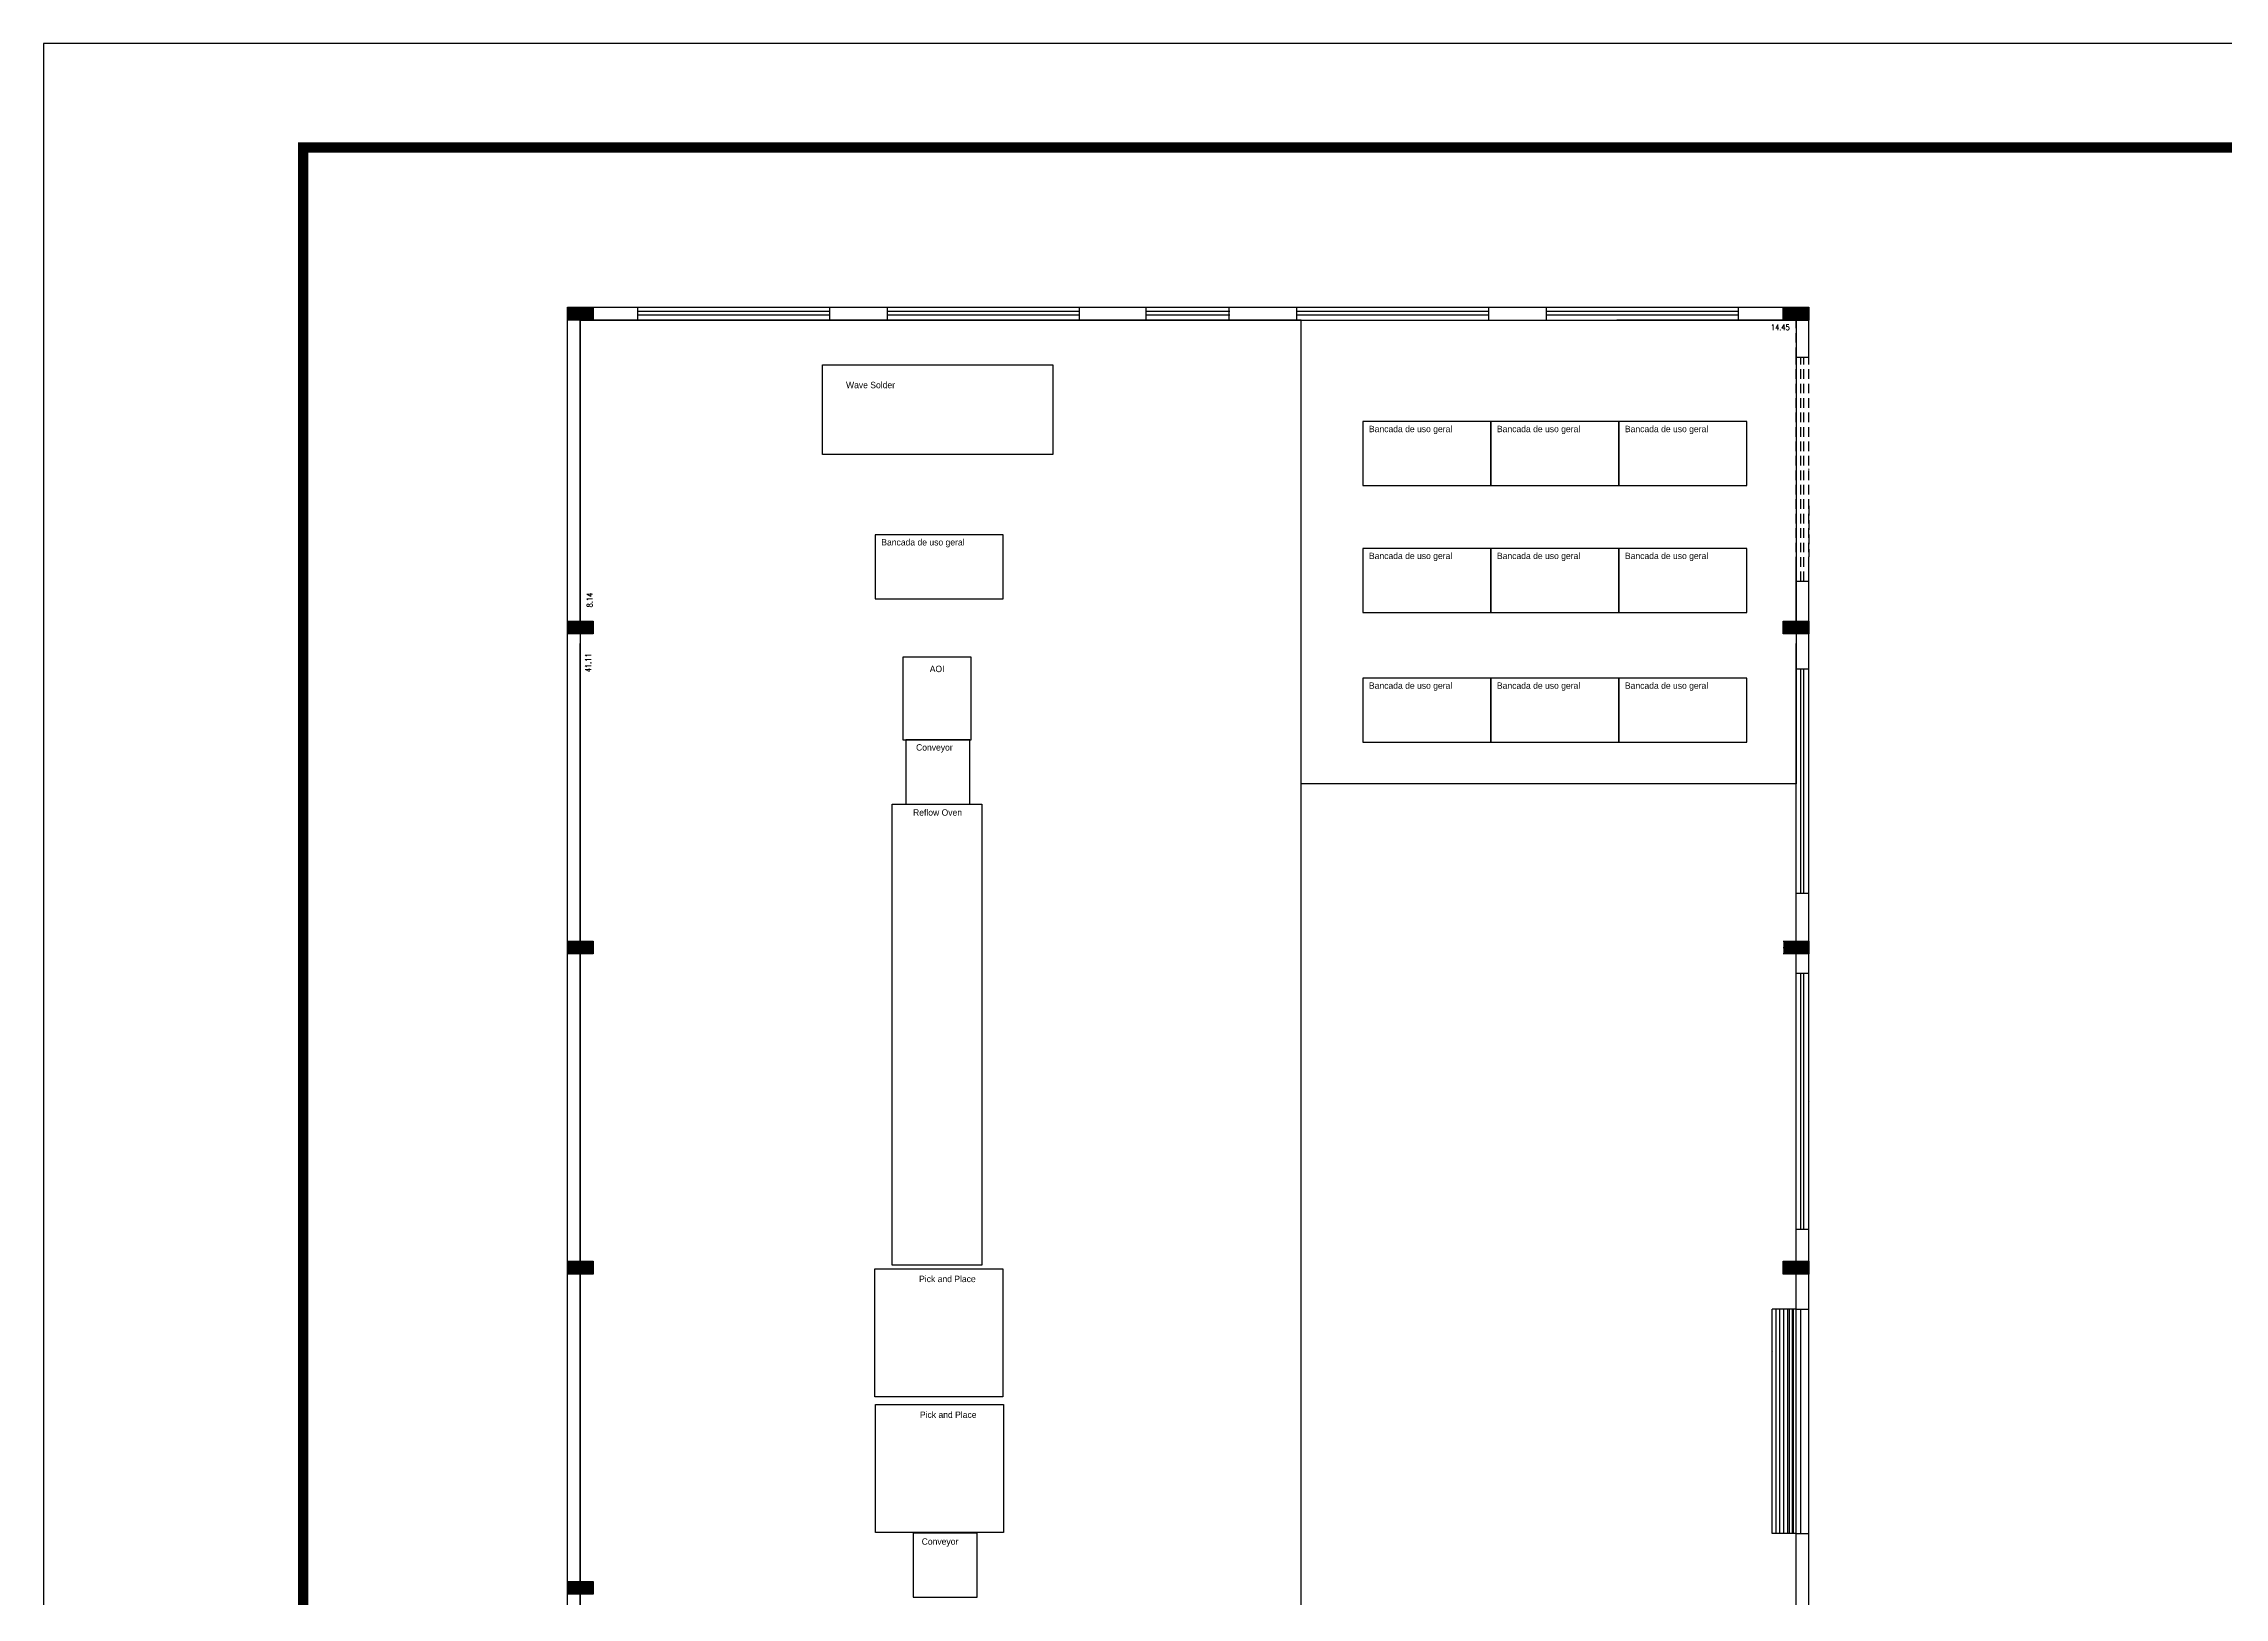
# Model space of a CAD drawing. Extents: x -4780 to 4154, y -1673 to 3208.
# Drawn here: x 852.8 to 909.4, y -594.3 to -554 of the extents above; entities that cross this region are included whole.
import ezdxf

# ---------------------------------------------------------------- set-up
doc = ezdxf.new("R2010")
doc.units = 0
doc.header["$MEASUREMENT"] = 0
doc.header["$PDMODE"] = 34
doc.linetypes.add('HIDDEN', pattern=[0.375, 0.25, -0.125])
for name, color, linetype in [('ARQ-FOLHA', 7, 'Continuous'), ('COTAS', 5, 'Continuous'), ('FUND-ESTACA20T', 30, 'Continuous'), ('MAQUINAS', 7, 'Continuous'), ('PENA01', 1, 'Continuous'), ('PENA02', 2, 'Continuous'), ('pena06', 4, 'Continuous'), ('VERMELHA', 10, 'Continuous')]:
    doc.layers.add(name, color=color, linetype=linetype)
doc.styles.add('CALIXTO', font='txt')
doc.styles.add('ROMANS', font='romand.shx', dxfattribs={"width": 0.8})
doc.dimstyles.new('INTERNA', dxfattribs={"dimscale": 0, "dimtxt": 0.15, "dimasz": 0.1, "dimexe": 0.1, "dimexo": 0.16, "dimgap": 0.09, "dimtad": 1, "dimzin": 4, "dimdsep": 46, "dimtxsty": 'ROMANS', "dimblk1": 'OBLIQUE', "dimblk2": 'OBLIQUE', "dimsah": 1, "dimcen": 0.09, "dimse1": 1, "dimse2": 1, "dimsd1": 1, "dimsd2": 1, "dimclrd": 4, "dimclre": 4, "dimadec": 0, "dimazin": 0, "dimtfac": 0.666667, "dimtofl": 0, "dimtmove": 2, "dimatfit": 3, "dimldrblk": 'OBLIQUE', "dimfxl": 1, "dimtolj": 1, "dimtzin": 0, "dimarcsym": 0})

# ---------------------------------------------------------------- blocks, each defined once
blk = doc.blocks.new('*D724')
at = {"layer": 'DEFPOINTS', "color": 0, "linetype": 'Continuous', "transparency": 16777216}
for p in [(866.686, -569.51), (866.891, -569.51), (866.686, -610.619)]:
    blk.add_point(p, dxfattribs=at)
at = {"layer": 'COTAS', "color": 0, "linetype": 'Continuous', "transparency": 16777216, "insert": (866.891, -570.013), "char_height": 0.15, "attachment_point": 5, "rotation": 90, "style": 'ROMANS'}
blk.add_mtext('\\A1;41.11', dxfattribs=at)
blk = doc.blocks.new('_OBLIQUE')
at = {"color": 0, "linetype": 'ByBlock'}
blk.add_line((-0.5, -0.5), (0.5, 0.5), dxfattribs=at)
blk = doc.blocks.new('*D726')
at = {"layer": 'DEFPOINTS', "color": 0, "linetype": 'Continuous', "transparency": 16777216}
for p in [(883.794, -561.122), (898.244, -561.122), (898.244, -561.311)]:
    blk.add_point(p, dxfattribs=at)
at = {"layer": 'COTAS', "color": 0, "linetype": 'Continuous', "transparency": 16777216, "insert": (897.836, -561.311), "char_height": 0.15, "attachment_point": 5, "style": 'ROMANS'}
blk.add_mtext('\\A1;14.45', dxfattribs=at)
blk = doc.blocks.new('*D727')
at = {"layer": 'DEFPOINTS', "color": 0, "linetype": 'Continuous', "transparency": 16777216}
for p in [(866.686, -561.122), (866.932, -561.122), (866.686, -569.261)]:
    blk.add_point(p, dxfattribs=at)
at = {"layer": 'COTAS', "color": 0, "linetype": 'Continuous', "transparency": 16777216, "insert": (866.932, -568.387), "char_height": 0.15, "attachment_point": 5, "rotation": 90, "style": 'ROMANS'}
blk.add_mtext('\\A1;8.14', dxfattribs=at)
blk = doc.blocks.new('FOLHA A3')
at = {"layer": 'ARQ-FOLHA'}
for p, q in [((420, 0), (0, 0)), ((0, 0), (0, -297))]:
    blk.add_line(p, q, dxfattribs=at)
at = {"layer": 'ARQ-FOLHA', "const_width": 1}
blk.add_lwpolyline([(410, -10), (25, -10), (25, -287), (410, -287), (410, -10)], dxfattribs=at)

msp = doc.modelspace()

# ---------------------------------------------------------------- hatches: boundary and pattern name
at = {"layer": 'FUND-ESTACA20T', "linetype": 'Continuous'}
h = msp.add_hatch(color=256, dxfattribs=at)
h.paths.add_polyline_path([(866.686, -560.79), (866.686, -560.956), (867.018, -560.956), (867.018, -560.79)])
h.paths.add_polyline_path([(866.686, -560.956), (866.686, -561.122), (867.018, -561.122), (867.018, -560.956)])
h.paths.add_polyline_path([(866.353, -560.956), (866.353, -561.122), (866.686, -561.122), (866.686, -560.956)])
h.paths.add_polyline_path([(866.353, -560.79), (866.353, -560.956), (866.686, -560.956), (866.686, -560.79)])
h = msp.add_hatch(color=256, dxfattribs=at)
h.paths.add_polyline_path([(898.244, -560.79), (898.244, -560.956), (898.577, -560.956), (898.577, -560.79)])
h.paths.add_polyline_path([(898.244, -560.956), (898.244, -561.122), (898.577, -561.122), (898.577, -560.956)])
h.paths.add_polyline_path([(897.912, -560.956), (897.912, -561.122), (898.244, -561.122), (898.244, -560.956)])
h.paths.add_polyline_path([(897.912, -560.79), (897.912, -560.956), (898.244, -560.956), (898.244, -560.79)])
h = msp.add_hatch(color=256, dxfattribs=at)
h.paths.add_polyline_path([(867.018, -568.929), (866.686, -568.929), (866.686, -569.095), (867.018, -569.095)])
h.paths.add_polyline_path([(867.018, -569.095), (866.686, -569.095), (866.686, -569.261), (867.018, -569.261)])
h.paths.add_polyline_path([(866.686, -569.095), (866.353, -569.095), (866.353, -569.261), (866.686, -569.261)])
h.paths.add_polyline_path([(866.686, -568.929), (866.353, -568.929), (866.353, -569.095), (866.686, -569.095)])
h = msp.add_hatch(color=256, dxfattribs=at)
h.paths.add_polyline_path([(898.244, -568.929), (898.244, -569.095), (898.577, -569.095), (898.577, -568.929)])
h.paths.add_polyline_path([(898.244, -569.095), (898.244, -569.261), (898.577, -569.261), (898.577, -569.095)])
h.paths.add_polyline_path([(897.912, -569.095), (897.912, -569.261), (898.244, -569.261), (898.244, -569.095)])
h.paths.add_polyline_path([(897.912, -568.929), (897.912, -569.095), (898.244, -569.095), (898.244, -568.929)])
h = msp.add_hatch(color=256, dxfattribs=at)
h.paths.add_polyline_path([(867.018, -577.233), (866.686, -577.233), (866.686, -577.4), (867.018, -577.4)])
h.paths.add_polyline_path([(867.018, -577.4), (866.686, -577.4), (866.686, -577.566), (867.018, -577.566)])
h.paths.add_polyline_path([(866.686, -577.4), (866.353, -577.4), (866.353, -577.566), (866.686, -577.566)])
h.paths.add_polyline_path([(866.686, -577.233), (866.353, -577.233), (866.353, -577.4), (866.686, -577.4)])
h = msp.add_hatch(color=256, dxfattribs=at)
h.paths.add_polyline_path([(898.577, -577.233), (898.244, -577.233), (898.244, -577.4), (898.577, -577.4)])
h.paths.add_polyline_path([(898.577, -577.4), (898.244, -577.4), (898.244, -577.566), (898.577, -577.566)])
h.paths.add_polyline_path([(898.244, -577.4), (897.912, -577.4), (897.912, -577.566), (898.244, -577.566)])
h.paths.add_polyline_path([(898.244, -577.233), (897.912, -577.233), (897.912, -577.4), (898.244, -577.4)])
h = msp.add_hatch(color=256, dxfattribs=at)
h.paths.add_polyline_path([(867.018, -585.538), (866.686, -585.538), (866.686, -585.704), (867.018, -585.704)])
h.paths.add_polyline_path([(867.018, -585.704), (866.686, -585.704), (866.686, -585.871), (867.018, -585.871)])
h.paths.add_polyline_path([(866.686, -585.704), (866.353, -585.704), (866.353, -585.871), (866.686, -585.871)])
h.paths.add_polyline_path([(866.686, -585.538), (866.353, -585.538), (866.353, -585.704), (866.686, -585.704)])
h = msp.add_hatch(color=256, dxfattribs=at)
h.paths.add_polyline_path([(898.244, -585.538), (898.244, -585.704), (898.577, -585.704), (898.577, -585.538)])
h.paths.add_polyline_path([(898.244, -585.704), (898.244, -585.871), (898.577, -585.871), (898.577, -585.704)])
h.paths.add_polyline_path([(897.912, -585.704), (897.912, -585.871), (898.244, -585.871), (898.244, -585.704)])
h.paths.add_polyline_path([(897.912, -585.538), (897.912, -585.704), (898.244, -585.704), (898.244, -585.538)])
h = msp.add_hatch(color=256, dxfattribs=at)
h.paths.add_polyline_path([(867.018, -593.843), (866.686, -593.843), (866.686, -594.009), (867.018, -594.009)])
h.paths.add_polyline_path([(867.018, -594.009), (866.686, -594.009), (866.686, -594.175), (867.018, -594.175)])
h.paths.add_polyline_path([(866.686, -594.009), (866.353, -594.009), (866.353, -594.175), (866.686, -594.175)])
h.paths.add_polyline_path([(866.686, -593.843), (866.353, -593.843), (866.353, -594.009), (866.686, -594.009)])
at = {"layer": 'VERMELHA'}
for points in [[(870.652, -560.79, 1), (870.689, -560.79, 1)], [(877.132, -560.79, 1), (877.168, -560.79, 1)], [(887.762, -560.79, 1), (887.799, -560.79, 1)], [(894.24, -560.79, 1), (894.276, -560.79, 1)], [(882.447, -561.122, -1), (882.483, -561.122, -1)], [(898.576, -562.971, 1), (898.576, -563.007, 1)], [(898.576, -564.972, 1), (898.576, -565.008, 1)], [(898.576, -573.063, 1), (898.576, -573.099, 1)], [(898.576, -581.368, 1), (898.576, -581.404, 1)], [(897.626, -587.87, 1), (897.626, -587.907, 1)]]:
    msp.add_hatch(color=256, dxfattribs=at).paths.add_polyline_path(points)

# ---------------------------------------------------------------- linework, layer by layer
at = {"layer": 'FUND-ESTACA20T', "linetype": 'Continuous'}
for p, q in [((866.353, -560.79), (867.018, -560.79)), ((866.353, -561.122), (866.353, -560.79)), ((866.353, -560.956), (867.018, -560.956)), ((866.686, -561.122), (866.686, -560.79)), ((867.018, -560.79), (867.018, -561.122)), ((897.912, -560.79), (898.577, -560.79)), ((897.912, -561.122), (897.912, -560.79)), ((897.912, -560.956), (898.577, -560.956)), ((898.244, -561.122), (898.244, -560.79)), ((898.577, -560.79), (898.577, -561.122)), ((867.018, -561.122), (866.353, -561.122)), ((898.577, -561.122), (897.912, -561.122)), ((866.353, -568.929), (867.018, -568.929)), ((866.353, -569.261), (866.353, -568.929)), ((866.353, -569.095), (867.018, -569.095)), ((867.018, -569.261), (866.353, -569.261)), ((866.686, -569.261), (866.686, -568.929)), ((867.018, -568.929), (867.018, -569.261)), ((897.912, -568.929), (898.577, -568.929)), ((897.912, -569.261), (897.912, -568.929)), ((897.912, -569.095), (898.577, -569.095)), ((898.577, -569.261), (897.912, -569.261)), ((898.244, -569.261), (898.244, -568.929)), ((898.577, -568.929), (898.577, -569.261)), ((866.353, -577.233), (867.018, -577.233)), ((866.353, -577.566), (866.353, -577.233)), ((866.686, -577.566), (866.686, -577.233)), ((867.018, -577.233), (867.018, -577.566)), ((897.912, -577.233), (898.577, -577.233)), ((898.244, -577.566), (898.244, -577.233)), ((898.577, -577.233), (898.577, -577.566)), ((898.577, -577.566), (898.577, -577.233)), ((866.353, -577.4), (867.018, -577.4)), ((867.018, -577.566), (866.353, -577.566)), ((897.912, -577.4), (898.577, -577.4)), ((898.577, -577.566), (897.912, -577.566)), ((866.353, -585.538), (867.018, -585.538)), ((866.353, -585.871), (866.353, -585.538)), ((866.353, -585.704), (867.018, -585.704)), ((866.686, -585.871), (866.686, -585.538)), ((867.018, -585.538), (867.018, -585.871)), ((897.912, -585.538), (898.577, -585.538)), ((897.912, -585.871), (897.912, -585.538)), ((897.912, -585.704), (898.577, -585.704)), ((898.244, -585.871), (898.244, -585.538)), ((898.577, -585.538), (898.577, -585.871)), ((867.018, -585.871), (866.353, -585.871)), ((898.577, -585.871), (897.912, -585.871)), ((866.353, -593.843), (867.018, -593.843)), ((866.353, -594.175), (866.353, -593.843)), ((866.353, -594.009), (867.018, -594.009)), ((867.018, -594.175), (866.353, -594.175)), ((866.686, -594.175), (866.686, -593.843)), ((867.018, -593.843), (867.018, -594.175))]:
    msp.add_line(p, q, dxfattribs=at)
at = {"layer": 'MAQUINAS'}
for points in [[(866.685, -598.861), (885.397, -598.861), (885.397, -561.122), (866.685, -561.122)], [(885.397, -561.122), (898.244, -561.122), (898.244, -573.151), (885.397, -573.151)], [(872.974, -564.609), (872.974, -562.283), (878.954, -562.283), (878.954, -564.609)], [(886.998, -565.413), (890.32, -565.413), (890.32, -563.752), (886.998, -563.752)], [(890.32, -565.413), (893.642, -565.413), (893.642, -563.752), (890.32, -563.752)], [(893.642, -565.413), (896.964, -565.413), (896.964, -563.752), (893.642, -563.752)], [(874.34, -568.352), (877.662, -568.352), (877.662, -566.691), (874.34, -566.691)], [(886.998, -568.705), (890.32, -568.705), (890.32, -567.044), (886.998, -567.044)], [(890.32, -568.705), (893.642, -568.705), (893.642, -567.044), (890.32, -567.044)], [(893.642, -568.705), (896.964, -568.705), (896.964, -567.044), (893.642, -567.044)], [(876.827, -572.02), (875.066, -572.02), (875.066, -569.861), (876.827, -569.861)], [(886.998, -572.072), (890.32, -572.072), (890.32, -570.411), (886.998, -570.411)], [(890.32, -572.072), (893.642, -572.072), (893.642, -570.411), (890.32, -570.411)], [(893.642, -572.072), (896.964, -572.072), (896.964, -570.411), (893.642, -570.411)], [(875.135, -573.677), (876.796, -573.677), (876.796, -572.016), (875.135, -572.016)], [(874.781, -585.644), (874.781, -573.685), (877.106, -573.685), (877.106, -585.644)], [(874.331, -585.732), (877.653, -585.732), (877.653, -589.054), (874.331, -589.054)], [(874.352, -589.255), (877.674, -589.255), (877.674, -592.577), (874.352, -592.577)], [(875.324, -594.251), (876.985, -594.251), (876.985, -592.59), (875.324, -592.59)]]:
    msp.add_lwpolyline(points, close=True, dxfattribs=at)
at = {"layer": 'PENA01'}
for p, q in [((868.181, -560.79), (873.164, -560.79)), ((874.658, -560.79), (876.818, -560.79)), ((874.658, -560.79), (879.641, -560.79)), ((881.385, -560.79), (883.545, -560.79)), ((885.289, -560.79), (890.272, -560.79)), ((891.767, -560.79), (893.926, -560.79)), ((891.767, -560.79), (896.749, -560.79)), ((868.181, -561.122), (873.164, -561.122)), ((874.658, -561.122), (879.641, -561.122)), ((881.385, -561.122), (883.545, -561.122)), ((885.289, -561.122), (890.272, -561.122)), ((891.767, -561.122), (896.749, -561.122)), ((898.244, -575.988), (898.244, -570.174)), ((898.577, -575.988), (898.577, -570.174)), ((898.244, -584.708), (898.244, -578.064)), ((898.577, -584.708), (898.577, -578.064)), ((897.626, -592.598), (897.626, -586.784)), ((898.244, -586.784), (897.626, -586.784)), ((897.731, -592.598), (897.731, -586.784)), ((897.82, -592.598), (897.82, -586.784)), ((897.925, -592.598), (897.925, -586.784)), ((898.029, -592.598), (898.029, -586.784)), ((898.074, -592.598), (898.074, -586.784)), ((898.149, -592.598), (898.149, -586.784)), ((898.179, -592.598), (898.179, -586.784)), ((898.244, -592.598), (898.244, -586.784)), ((898.577, -592.598), (898.577, -586.784)), ((898.244, -592.598), (897.626, -592.598))]:
    msp.add_line(p, q, dxfattribs=at)
at = {"layer": 'PENA01', "linetype": 'HIDDEN'}
for p, q in [((898.244, -567.897), (898.244, -562.083)), ((898.577, -567.897), (898.577, -562.083))]:
    msp.add_line(p, q, dxfattribs=at)
at = {"layer": 'PENA02'}
for p, q in [((868.181, -560.894), (873.164, -560.894)), ((874.658, -560.894), (879.641, -560.894)), ((881.385, -560.894), (883.545, -560.894)), ((885.289, -560.894), (890.272, -560.894)), ((891.767, -560.894), (896.749, -560.894)), ((868.181, -560.988), (873.164, -560.988)), ((874.658, -560.988), (876.818, -560.988)), ((874.658, -560.988), (879.641, -560.988)), ((881.385, -560.988), (883.545, -560.988)), ((885.289, -560.988), (890.272, -560.988)), ((891.767, -560.988), (893.926, -560.988)), ((891.767, -560.988), (896.749, -560.988)), ((866.353, -569.095), (866.686, -569.095)), ((898.244, -569.095), (898.577, -569.095)), ((898.366, -575.988), (898.366, -570.174)), ((898.449, -575.988), (898.449, -570.174)), ((898.366, -584.708), (898.366, -578.064)), ((898.449, -584.708), (898.449, -578.064)), ((866.353, -585.704), (866.686, -585.704)), ((898.244, -585.704), (898.577, -585.704)), ((898.366, -592.598), (898.366, -586.784)), ((866.353, -594.009), (866.686, -594.009))]:
    msp.add_line(p, q, dxfattribs=at)
at = {"layer": 'PENA02', "linetype": 'HIDDEN'}
for p, q in [((898.366, -567.897), (898.366, -562.083)), ((898.449, -567.897), (898.449, -562.083))]:
    msp.add_line(p, q, dxfattribs=at)
at = {"layer": 'pena06'}
for p, q in [((866.353, -610.619), (866.353, -560.79)), ((866.353, -560.79), (868.181, -560.79)), ((868.181, -561.122), (868.181, -560.79)), ((873.164, -561.122), (873.164, -560.79)), ((873.164, -560.79), (874.658, -560.79)), ((874.658, -561.122), (874.658, -560.79)), ((879.641, -561.122), (879.641, -560.79)), ((879.641, -560.79), (881.385, -560.79)), ((881.373, -561.122), (881.373, -560.79)), ((883.532, -561.122), (883.532, -560.79)), ((883.545, -560.79), (898.577, -560.79)), ((885.289, -561.122), (885.289, -560.79)), ((890.272, -561.122), (890.272, -560.79)), ((891.767, -561.122), (891.767, -560.79)), ((896.749, -561.122), (896.749, -560.79)), ((898.577, -562.083), (898.577, -560.79)), ((866.686, -561.122), (868.181, -561.122)), ((866.686, -569.261), (866.686, -561.122)), ((873.164, -561.122), (874.658, -561.122)), ((879.641, -561.122), (881.373, -561.122)), ((883.532, -561.122), (893.594, -561.122)), ((896.334, -561.122), (893.594, -561.122)), ((893.594, -561.122), (896.334, -561.122)), ((898.577, -561.122), (896.334, -561.122)), ((896.334, -561.122), (898.577, -561.122)), ((898.244, -561.122), (898.244, -561.537)), ((898.244, -562.083), (898.577, -562.083)), ((898.244, -569.261), (898.244, -567.268)), ((898.577, -570.174), (898.577, -567.268)), ((898.244, -567.897), (898.577, -567.897)), ((866.686, -610.619), (866.686, -569.51)), ((898.244, -570.174), (898.244, -569.51)), ((898.244, -570.174), (898.577, -570.174)), ((898.244, -578.064), (898.244, -575.988)), ((898.244, -575.988), (898.577, -575.988)), ((898.577, -578.064), (898.577, -575.988)), ((898.244, -578.064), (898.577, -578.064)), ((898.244, -584.708), (898.577, -584.708)), ((898.244, -586.784), (898.244, -584.708)), ((898.577, -586.784), (898.577, -584.708)), ((898.244, -586.784), (898.577, -586.784)), ((898.244, -594.674), (898.244, -592.598)), ((898.244, -592.598), (898.577, -592.598)), ((898.577, -594.674), (898.577, -592.598))]:
    msp.add_line(p, q, dxfattribs=at)
at = {"layer": 'pena06', "linetype": 'HIDDEN'}
for p, q in [((898.244, -562.083), (898.244, -561.122)), ((898.577, -565.939), (898.577, -567.268)), ((898.244, -566.603), (898.244, -567.268))]:
    msp.add_line(p, q, dxfattribs=at)

# ---------------------------------------------------------------- block references
at = {"layer": 'ARQ-FOLHA', "xscale": 0.2695497287144296, "yscale": 0.2695497287144296, "zscale": 0.2695497287144296}
msp.add_blockref('FOLHA A3', (852.757, -553.95), dxfattribs=at)

# ---------------------------------------------------------------- texts
at = {"layer": 'MAQUINAS', "char_height": 0.1661, "attachment_point": 1, "style": 'CALIXTO'}
for s, insert, width in [('Wave Solder', (873.585, -562.724), 1.48071), ('Bancada de uso geral', (887.159, -563.864), 2.68134), ('Bancada de uso geral', (890.481, -563.864), 2.68134), ('Bancada de uso geral', (893.803, -563.864), 2.68134), ('Bancada de uso geral', (874.501, -566.803), 2.68134), ('Bancada de uso geral', (887.159, -567.156), 2.68134), ('Bancada de uso geral', (890.481, -567.156), 2.68134), ('Bancada de uso geral', (893.803, -567.156), 2.68134), ('AOI', (875.758, -570.089), 1.48071), ('Bancada de uso geral', (887.159, -570.522), 2.68134), ('Bancada de uso geral', (890.481, -570.522), 2.68134), ('Bancada de uso geral', (893.803, -570.522), 2.68134), ('Conveyor', (875.403, -572.125), 1.48071), ('Reflow Oven', (875.325, -573.814), 1.48071), ('Pick and Place', (875.482, -585.914), 1.48071), ('Pick and Place', (875.503, -589.437), 1.48071), ('Conveyor', (875.549, -592.727), 1.48071)]:
    msp.add_mtext(s, dxfattribs=dict(at, insert=insert, width=width))

# ---------------------------------------------------------------- dimensions: what is measured, and where the dimension line sits
at = {"layer": 'COTAS', "linetype": 'Continuous'}
for base, p1, p2, picture, middle in [((866.932, -561.122), (866.686, -569.261), (866.686, -561.122), '*D727', (866.932, -568.387)), ((866.891, -569.51), (866.686, -610.619), (866.686, -569.51), '*D724', (866.891, -570.013))]:
    dim = msp.add_linear_dim(base=base, p1=p1, p2=p2, angle=90, dimstyle='INTERNA', override={"dimscale": 1}, dxfattribs=at)
    dim.commit()
    dim.dimension.update_dxf_attribs({"geometry": picture, "text_midpoint": middle, "dimtype": 160})
dim = msp.add_linear_dim(base=(898.244, -561.311), p1=(883.794, -561.122), p2=(898.244, -561.122), dimstyle='INTERNA', override={"dimscale": 1}, dxfattribs=at)
dim.commit()
dim.dimension.update_dxf_attribs({"geometry": '*D726', "text_midpoint": (897.836, -561.311), "dimtype": 160})

doc.saveas('drawing.dxf')
